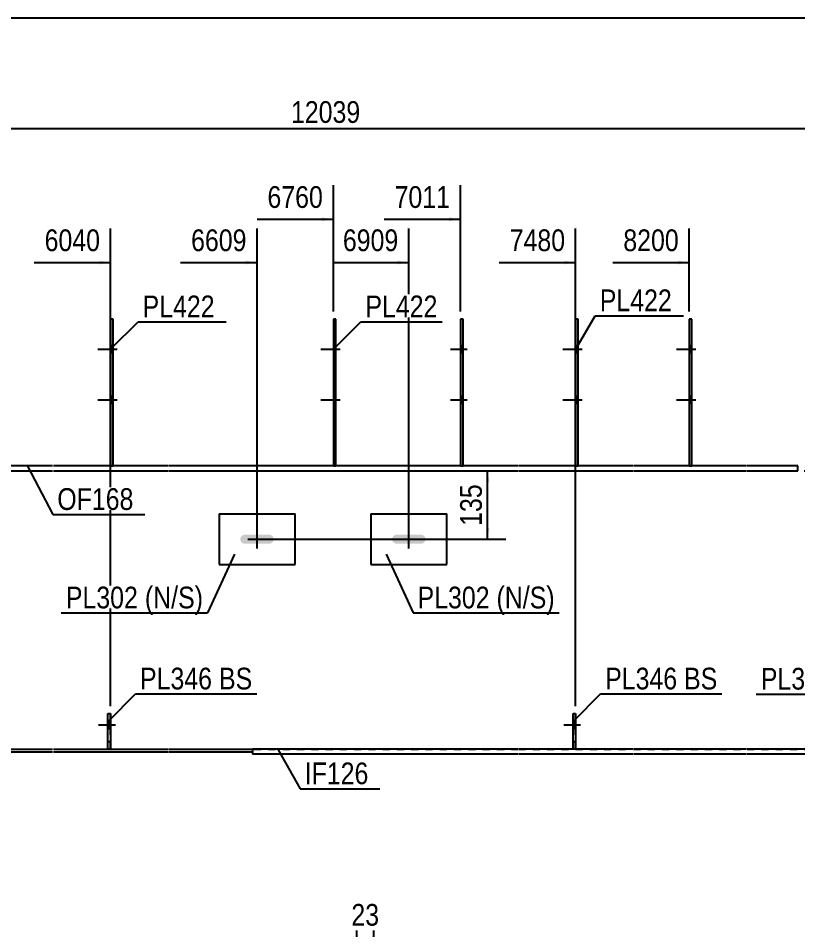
# Model space of a CAD drawing. Header units: millimetres. Extents: x -28 to 375, y -199 to 78.
# Drawn here: x 133.1 to 235.8, y -42.1 to 78 of the extents above; entities that cross this region are included whole.
import ezdxf

# ---------------------------------------------------------------- set-up
doc = ezdxf.new("R2010")
doc.units = ezdxf.units.MM
doc.linetypes.add('DXK_LINE_DOT1', pattern=[1.8814, 0.9407, -0.9407])
doc.linetypes.add('DXK_LINE_DOT2', pattern=[3.9198, 1.9599, -1.9599])
doc.styles.add('Arial Narrow', font='ARIALN.TTF', dxfattribs={"height": 0.2})

# ---------------------------------------------------------------- blocks, each defined once
blk = doc.blocks.new('Unknown-623588090-1210')
at = {"color": 5, "linetype": 'Continuous'}
blk.add_line((374.82, 77.98), (-25.18, 77.98), dxfattribs=at)
blk = doc.blocks.new('Part-623588090-1601 - 1528')
at = {"color": 2, "linetype": 'Continuous'}
for p, q in [((97.95, -18.73), (97.95, -18.33)), ((97.95, -18.33), (109.19, -18.33)), ((109.19, -18.73), (97.95, -18.73)), ((109.29, -18.33), (124.16, -18.33)), ((124.16, -18.73), (109.29, -18.73)), ((124.26, -18.33), (137.59, -18.33)), ((137.59, -18.73), (124.26, -18.73)), ((137.69, -18.33), (152.76, -18.33)), ((152.76, -18.73), (137.69, -18.73)), ((152.86, -18.33), (163.95, -18.33)), ((163.95, -18.73), (152.86, -18.73)), ((163.95, -18.33), (163.95, -18.73))]:
    blk.add_line(p, q, dxfattribs=at)
blk = doc.blocks.new('Part-623588090-2082 - 1528')
at = {"color": 2, "linetype": 'Continuous'}
for p, q in [((191.68, 38.33), (191.34, 38.33)), ((191.34, 38.33), (191.34, 19)), ((191.68, 19), (191.68, 38.33))]:
    blk.add_line(p, q, dxfattribs=at)
at = {"color": 7, "linetype": 'DXK_LINE_DOT1'}
blk.add_line((191.34, 19), (191.68, 19), dxfattribs=at)
blk = doc.blocks.new('Part-623588090-1910 - 1528')
at = {"color": 2, "linetype": 'Continuous'}
for p, q in [((145.56, 38.33), (145.23, 38.33)), ((145.23, 38.33), (145.23, 19)), ((145.56, 19), (145.56, 38.33))]:
    blk.add_line(p, q, dxfattribs=at)
at = {"color": 7, "linetype": 'DXK_LINE_DOT1'}
blk.add_line((145.23, 19), (145.56, 19), dxfattribs=at)
blk = doc.blocks.new('Part-623588090-2057 - 1528')
at = {"color": 2, "linetype": 'Continuous'}
for p, q in [((144.89, -18.31), (144.89, -13.65)), ((144.89, -13.65), (145.23, -13.65)), ((145.23, -13.65), (145.23, -18.31)), ((145.23, -18.31), (144.89, -18.31))]:
    blk.add_line(p, q, dxfattribs=at)
blk = doc.blocks.new('Part-623588090-1579 - 1528')
at = {"color": 2, "linetype": 'Continuous'}
for p, q in [((130.93, 19), (130.93, 18.33)), ((137.59, 19), (130.93, 19)), ((130.93, 18.33), (137.59, 18.33)), ((152.76, 19), (137.69, 19)), ((137.69, 18.33), (152.76, 18.33)), ((198.88, 19), (152.86, 19)), ((152.86, 18.33), (198.88, 18.33)), ((214.04, 19), (198.98, 19)), ((198.98, 18.33), (214.04, 18.33)), ((229.01, 19), (214.14, 19)), ((214.14, 18.33), (229.01, 18.33)), ((235.78, 19), (229.11, 19)), ((229.11, 18.33), (235.78, 18.33))]:
    blk.add_line(p, q, dxfattribs=at)
at = {"color": 7, "linetype": 'DXK_LINE_DOT1'}
blk.add_line((235.78, 18.33), (235.78, 19), dxfattribs=at)
blk = doc.blocks.new('Part-623588090-1650 - 1528')
at = {"color": 2, "linetype": 'Continuous'}
blk.add_line((84.52, 18.33), (84.52, -18.33), dxfattribs=at)
at = {"color": 7, "linetype": 'DXK_LINE_DOT1'}
for p, q in [((84.52, 18.33), (91.18, 18.33)), ((91.28, 18.33), (109.19, 18.33)), ((109.29, 18.33), (124.16, 18.33)), ((124.26, 18.33), (137.59, 18.33)), ((137.69, 18.33), (152.76, 18.33)), ((152.86, 18.33), (198.88, 18.33)), ((198.98, 18.33), (214.04, 18.33)), ((214.14, 18.33), (229.01, 18.33)), ((229.11, 18.33), (242.44, 18.33)), ((242.54, 18.33), (254.77, 18.33)), ((254.77, 18.33), (254.77, -18.33)), ((84.52, -18.33), (91.18, -18.33)), ((91.28, -18.33), (109.19, -18.33)), ((109.29, -18.33), (124.16, -18.33)), ((124.26, -18.33), (137.59, -18.33)), ((137.69, -18.33), (152.76, -18.33)), ((152.86, -18.33), (198.88, -18.33)), ((198.98, -18.33), (214.04, -18.33)), ((214.14, -18.33), (229.01, -18.33)), ((229.11, -18.33), (242.44, -18.33)), ((242.54, -18.33), (254.77, -18.33))]:
    blk.add_line(p, q, dxfattribs=at)
blk = doc.blocks.new('Part-623588090-2072 - 1528')
at = {"color": 2, "linetype": 'Continuous'}
for p, q in [((174.93, 38.33), (174.59, 38.33)), ((174.59, 38.33), (174.59, 19)), ((174.93, 19), (174.93, 38.33))]:
    blk.add_line(p, q, dxfattribs=at)
at = {"color": 7, "linetype": 'DXK_LINE_DOT1'}
blk.add_line((174.59, 19), (174.93, 19), dxfattribs=at)
blk = doc.blocks.new('Part-623588090-2013 - 1528')
at = {"color": 2, "linetype": 'Continuous'}
for p, q in [((198.88, -18.33), (163.95, -18.33)), ((163.95, -18.33), (163.95, -19)), ((198.88, -19), (163.95, -19)), ((214.04, -18.33), (198.98, -18.33)), ((214.04, -19), (198.98, -19)), ((229.01, -18.33), (214.14, -18.33)), ((229.01, -19), (214.14, -19)), ((242.44, -18.33), (229.11, -18.33)), ((242.44, -19), (229.11, -19)), ((254.77, -18.33), (242.54, -18.33)), ((254.74, -19), (242.54, -19)), ((261.43, -19.47), (254.74, -19)), ((254.77, -18.33), (261.43, -18.8)), ((261.53, -20.7), (268.27, -21.17)), ((268.22, -21.83), (261.53, -21.37))]:
    blk.add_line(p, q, dxfattribs=at)
at = {"color": 7, "linetype": 'DXK_LINE_DOT1'}
blk.add_line((268.27, -21.17), (268.22, -21.83), dxfattribs=at)
blk = doc.blocks.new('Part-623588090-1851 - 1528')
at = {"color": 2, "linetype": 'Continuous'}
for p, q in [((179.53, 12.67), (189.53, 12.67)), ((179.53, 12.67), (179.53, 6)), ((189.53, 6), (189.53, 12.67)), ((179.53, 6), (189.53, 6))]:
    blk.add_line(p, q, dxfattribs=at)
blk = doc.blocks.new('Part-623588090-1856 - 1528')
at = {"color": 2, "linetype": 'Continuous'}
for p, q in [((159.53, 12.67), (169.53, 12.67)), ((159.53, 12.67), (159.53, 6)), ((169.53, 6), (169.53, 12.67)), ((159.53, 6), (169.53, 6))]:
    blk.add_line(p, q, dxfattribs=at)
blk = doc.blocks.new('Part-623588090-2087 - 1528')
at = {"color": 2, "linetype": 'Continuous'}
for p, q in [((206.84, 38.33), (206.51, 38.33)), ((206.51, 38.33), (206.51, 19)), ((206.84, 19), (206.84, 38.33))]:
    blk.add_line(p, q, dxfattribs=at)
at = {"color": 7, "linetype": 'DXK_LINE_DOT1'}
blk.add_line((206.51, 19), (206.84, 19), dxfattribs=at)
blk = doc.blocks.new('Bolt-623588090-2151 - 1528')
at = {"linetype": 'Continuous'}
blk.add_hatch(color=3, dxfattribs=at).paths.add_polyline_path([(166.55, 8.91), (166.68, 9.1), (166.73, 9.33), (166.68, 9.56), (166.55, 9.76), (166.35, 9.89), (166.13, 9.93), (162.93, 9.93), (162.7, 9.89), (162.5, 9.76), (162.37, 9.56), (162.33, 9.33), (162.37, 9.1), (162.5, 8.91), (162.7, 8.78), (162.93, 8.73), (166.13, 8.73), (166.35, 8.78)])
at = {"color": 3, "linetype": 'Continuous'}
for p, q in [((164.53, 8.13), (164.53, 10.53)), ((163.33, 9.33), (165.73, 9.33))]:
    blk.add_line(p, q, dxfattribs=at)
blk = doc.blocks.new('Part-623588090-1942 - 1528')
at = {"color": 2, "linetype": 'Continuous'}
for p, q in [((221.81, 38.33), (221.48, 38.33)), ((221.48, 38.33), (221.48, 19)), ((221.81, 19), (221.81, 38.33))]:
    blk.add_line(p, q, dxfattribs=at)
at = {"color": 7, "linetype": 'DXK_LINE_DOT1'}
blk.add_line((221.48, 19), (221.81, 19), dxfattribs=at)
blk = doc.blocks.new('Part-623588090-2035 - 1528')
at = {"color": 7, "linetype": 'DXK_LINE_DOT1'}
for p, q in [((144.89, -18.31), (144.89, -13.65)), ((144.89, -13.65), (145.23, -13.65)), ((145.23, -18.31), (145.23, -13.65)), ((144.89, -17.31), (145.23, -17.31)), ((145.23, -18.31), (144.89, -18.31))]:
    blk.add_line(p, q, dxfattribs=at)
blk = doc.blocks.new('Part-623588090-2092 - 1528')
at = {"color": 7, "linetype": 'DXK_LINE_DOT1'}
for p, q in [((206.18, -18.31), (206.18, -13.65)), ((206.18, -13.65), (206.51, -13.65)), ((206.51, -18.31), (206.51, -13.65)), ((206.18, -17.31), (206.51, -17.31)), ((206.51, -18.31), (206.18, -18.31))]:
    blk.add_line(p, q, dxfattribs=at)
blk = doc.blocks.new('Part-623588090-2097 - 1528')
at = {"color": 2, "linetype": 'Continuous'}
for p, q in [((206.18, -18.31), (206.18, -13.65)), ((206.18, -13.65), (206.51, -13.65)), ((206.51, -13.65), (206.51, -18.31)), ((206.51, -18.31), (206.18, -18.31))]:
    blk.add_line(p, q, dxfattribs=at)
blk = doc.blocks.new('Bolt-623588090-2150 - 1528')
at = {"linetype": 'Continuous'}
blk.add_hatch(color=3, dxfattribs=at).paths.add_polyline_path([(186.55, 8.91), (186.68, 9.1), (186.73, 9.33), (186.68, 9.56), (186.55, 9.76), (186.35, 9.89), (186.13, 9.93), (182.93, 9.93), (182.7, 9.89), (182.5, 9.76), (182.37, 9.56), (182.33, 9.33), (182.37, 9.1), (182.5, 8.91), (182.7, 8.78), (182.93, 8.73), (186.13, 8.73), (186.35, 8.78)])
at = {"color": 3, "linetype": 'Continuous'}
for p, q in [((184.53, 8.13), (184.53, 10.53)), ((183.33, 9.33), (185.73, 9.33))]:
    blk.add_line(p, q, dxfattribs=at)
blk = doc.blocks.new('Bolt-623588090-2240 - 1528')
at = {"linetype": 'Continuous'}
blk.add_hatch(color=3, dxfattribs=at).paths.add_polyline_path([(206.51, -15.65), (206.51, -14.71), (206.18, -14.71), (206.18, -15.65)])
at = {"color": 3, "linetype": 'Continuous'}
for p, q in [((207.14, -15.18), (204.94, -15.18)), ((206.51, -14.71), (206.18, -14.71)), ((206.51, -15.65), (206.18, -15.65))]:
    blk.add_line(p, q, dxfattribs=at)
blk = doc.blocks.new('Bolt-623588090-2241 - 1528')
at = {"color": 3, "linetype": 'DXK_LINE_DOT2'}
for p, q in [((207.14, -15.18), (204.94, -15.18)), ((206.51, -14.71), (206.18, -14.71)), ((206.51, -15.65), (206.18, -15.65))]:
    blk.add_line(p, q, dxfattribs=at)
blk = doc.blocks.new('Bolt-623588090-2242 - 1528')
at = {"linetype": 'Continuous'}
for points in [[(206.84, 33.87), (206.84, 34.8), (206.51, 34.8), (206.51, 33.87)], [(206.84, 33.87), (206.84, 34.8), (206.51, 34.8), (206.51, 33.87)], [(206.84, 27.2), (206.84, 28.13), (206.51, 28.13), (206.51, 27.2)], [(206.84, 27.2), (206.84, 28.13), (206.51, 28.13), (206.51, 27.2)]]:
    blk.add_hatch(color=3, dxfattribs=at).paths.add_polyline_path(points)
at = {"color": 3, "linetype": 'Continuous'}
for p, q in [((207.38, 34.33), (204.84, 34.33)), ((207.38, 34.33), (204.84, 34.33)), ((206.84, 34.8), (206.51, 34.8)), ((206.84, 34.8), (206.51, 34.8)), ((206.84, 33.87), (206.51, 33.87)), ((206.84, 33.87), (206.51, 33.87)), ((207.38, 27.67), (204.84, 27.67)), ((207.38, 27.67), (204.84, 27.67)), ((206.84, 28.13), (206.51, 28.13)), ((206.84, 28.13), (206.51, 28.13)), ((206.84, 27.2), (206.51, 27.2)), ((206.84, 27.2), (206.51, 27.2))]:
    blk.add_line(p, q, dxfattribs=at)
blk = doc.blocks.new('Bolt-623588090-2243 - 1528')
at = {"linetype": 'Continuous'}
for points in [[(191.68, 33.87), (191.68, 34.8), (191.34, 34.8), (191.34, 33.87)], [(191.68, 33.87), (191.68, 34.8), (191.34, 34.8), (191.34, 33.87)], [(191.68, 27.2), (191.68, 28.13), (191.34, 28.13), (191.34, 27.2)], [(191.68, 27.2), (191.68, 28.13), (191.34, 28.13), (191.34, 27.2)]]:
    blk.add_hatch(color=3, dxfattribs=at).paths.add_polyline_path(points)
at = {"color": 3, "linetype": 'Continuous'}
for p, q in [((192.21, 34.33), (190.01, 34.33)), ((192.21, 34.33), (190.01, 34.33)), ((191.68, 34.8), (191.34, 34.8)), ((191.68, 34.8), (191.34, 34.8)), ((191.68, 33.87), (191.34, 33.87)), ((191.68, 33.87), (191.34, 33.87)), ((192.21, 27.67), (190.01, 27.67)), ((192.21, 27.67), (190.01, 27.67)), ((191.68, 28.13), (191.34, 28.13)), ((191.68, 28.13), (191.34, 28.13)), ((191.68, 27.2), (191.34, 27.2)), ((191.68, 27.2), (191.34, 27.2))]:
    blk.add_line(p, q, dxfattribs=at)
blk = doc.blocks.new('Bolt-623588090-2245 - 1528')
at = {"linetype": 'Continuous'}
for points in [[(174.93, 33.87), (174.93, 34.8), (174.59, 34.8), (174.59, 33.87)], [(174.93, 33.87), (174.93, 34.8), (174.59, 34.8), (174.59, 33.87)], [(174.93, 27.2), (174.93, 28.13), (174.59, 28.13), (174.59, 27.2)], [(174.93, 27.2), (174.93, 28.13), (174.59, 28.13), (174.59, 27.2)]]:
    blk.add_hatch(color=3, dxfattribs=at).paths.add_polyline_path(points)
at = {"color": 3, "linetype": 'Continuous'}
for p, q in [((175.46, 34.33), (172.93, 34.33)), ((175.46, 34.33), (172.93, 34.33)), ((174.93, 34.8), (174.59, 34.8)), ((174.93, 34.8), (174.59, 34.8)), ((174.93, 33.87), (174.59, 33.87)), ((174.93, 33.87), (174.59, 33.87)), ((175.46, 27.67), (172.93, 27.67)), ((175.46, 27.67), (172.93, 27.67)), ((174.93, 28.13), (174.59, 28.13)), ((174.93, 28.13), (174.59, 28.13)), ((174.93, 27.2), (174.59, 27.2)), ((174.93, 27.2), (174.59, 27.2))]:
    blk.add_line(p, q, dxfattribs=at)
blk = doc.blocks.new('Bolt-623588090-2248 - 1528')
at = {"linetype": 'Continuous'}
blk.add_hatch(color=3, dxfattribs=at).paths.add_polyline_path([(145.23, -15.65), (145.23, -14.71), (144.89, -14.71), (144.89, -15.65)])
at = {"color": 3, "linetype": 'Continuous'}
for p, q in [((145.86, -15.18), (143.66, -15.18)), ((145.23, -14.71), (144.89, -14.71)), ((145.23, -15.65), (144.89, -15.65))]:
    blk.add_line(p, q, dxfattribs=at)
blk = doc.blocks.new('Bolt-623588090-2249 - 1528')
at = {"color": 3, "linetype": 'DXK_LINE_DOT2'}
for p, q in [((145.86, -15.18), (143.66, -15.18)), ((145.23, -14.71), (144.89, -14.71)), ((145.23, -15.65), (144.89, -15.65))]:
    blk.add_line(p, q, dxfattribs=at)
blk = doc.blocks.new('Bolt-623588090-2253 - 1528')
at = {"linetype": 'Continuous'}
for points in [[(221.81, 33.87), (221.81, 34.8), (221.48, 34.8), (221.48, 33.87)], [(221.81, 33.87), (221.81, 34.8), (221.48, 34.8), (221.48, 33.87)], [(221.81, 27.2), (221.81, 28.13), (221.48, 28.13), (221.48, 27.2)], [(221.81, 27.2), (221.81, 28.13), (221.48, 28.13), (221.48, 27.2)]]:
    blk.add_hatch(color=3, dxfattribs=at).paths.add_polyline_path(points)
at = {"color": 3, "linetype": 'Continuous'}
for p, q in [((222.34, 34.33), (219.81, 34.33)), ((222.34, 34.33), (219.81, 34.33)), ((221.81, 34.8), (221.48, 34.8)), ((221.81, 34.8), (221.48, 34.8)), ((221.81, 33.87), (221.48, 33.87)), ((221.81, 33.87), (221.48, 33.87)), ((222.34, 27.67), (219.81, 27.67)), ((222.34, 27.67), (219.81, 27.67)), ((221.81, 28.13), (221.48, 28.13)), ((221.81, 28.13), (221.48, 28.13)), ((221.81, 27.2), (221.48, 27.2)), ((221.81, 27.2), (221.48, 27.2))]:
    blk.add_line(p, q, dxfattribs=at)
blk = doc.blocks.new('Bolt-623588090-2256 - 1528')
at = {"linetype": 'Continuous'}
for points in [[(145.56, 33.87), (145.56, 34.8), (145.23, 34.8), (145.23, 33.87)], [(145.56, 33.87), (145.56, 34.8), (145.23, 34.8), (145.23, 33.87)], [(145.56, 27.2), (145.56, 28.13), (145.23, 28.13), (145.23, 27.2)], [(145.56, 27.2), (145.56, 28.13), (145.23, 28.13), (145.23, 27.2)]]:
    blk.add_hatch(color=3, dxfattribs=at).paths.add_polyline_path(points)
at = {"color": 3, "linetype": 'Continuous'}
for p, q in [((146.09, 34.33), (143.56, 34.33)), ((146.09, 34.33), (143.56, 34.33)), ((145.56, 34.8), (145.23, 34.8)), ((145.56, 34.8), (145.23, 34.8)), ((145.56, 33.87), (145.23, 33.87)), ((145.56, 33.87), (145.23, 33.87)), ((146.09, 27.67), (143.56, 27.67)), ((146.09, 27.67), (143.56, 27.67)), ((145.56, 28.13), (145.23, 28.13)), ((145.56, 28.13), (145.23, 28.13)), ((145.56, 27.2), (145.23, 27.2)), ((145.56, 27.2), (145.23, 27.2))]:
    blk.add_line(p, q, dxfattribs=at)
blk = doc.blocks.new('StraightDimension-623588090-6205 - 1528')
at = {"linetype": 'Continuous'}
blk.add_hatch(color=7, dxfattribs=at).paths.add_polyline_path([(173.09, 51.74), (174.59, 51.49), (173.09, 51.24)])
at = {"color": 7, "linetype": 'Continuous'}
for p, q in [((174.59, 39.33), (174.59, 55.99)), ((164.53, 51.49), (174.59, 51.49))]:
    blk.add_line(p, q, dxfattribs=at)
at = {"color": 0}
blk.add_wipeout([(173.82, 52.39), (173.82, 56.59), (165.3, 56.59), (165.3, 52.39)], dxfattribs=at)
at = {"color": 3, "style": 'Arial Narrow'}
blk.add_text('6760', height=2.863, dxfattribs=at).set_placement((165.9, 52.99))
blk = doc.blocks.new('StraightDimension-623588090-2586 - 1528')
at = {"linetype": 'Continuous'}
for points in [[(194.65, 16.83), (194.9, 18.33), (195.15, 16.83)], [(195.15, 10.83), (194.9, 9.33), (194.65, 10.83)]]:
    blk.add_hatch(color=7, dxfattribs=at).paths.add_polyline_path(points)
at = {"color": 7, "linetype": 'Continuous'}
for p, q in [((190.65, 18.33), (197.3, 18.33)), ((194.9, 9.33), (194.9, 18.33)), ((165.53, 9.33), (197.3, 9.33))]:
    blk.add_line(p, q, dxfattribs=at)
at = {"color": 0}
blk.add_wipeout([(194.75, 17.18), (190.55, 17.18), (190.55, 10.49), (194.75, 10.49)], dxfattribs=at)
at = {"color": 3, "style": 'Arial Narrow'}
blk.add_text('135', height=2.863, rotation=90.0002, dxfattribs=at).set_placement((194.15, 11.09))
blk = doc.blocks.new('StraightDimension-623588090-2907 - 1528')
at = {"color": 7, "linetype": 'Continuous'}
blk.add_line((-1.33, 63.44), (348.48, 63.44), dxfattribs=at)
at = {"color": 0}
blk.add_wipeout([(178.74, 63.59), (178.74, 67.79), (168.4, 67.79), (168.4, 63.59)], dxfattribs=at)
at = {"color": 3, "style": 'Arial Narrow'}
blk.add_text('12039', height=2.863, dxfattribs=at).set_placement((169, 64.19))
blk = doc.blocks.new('StraightDimension-623588090-6201 - 1528')
at = {"linetype": 'Continuous'}
blk.add_hatch(color=7, dxfattribs=at).paths.add_polyline_path([(219.98, 46.04), (221.48, 45.79), (219.98, 45.54)])
at = {"color": 7, "linetype": 'Continuous'}
for p, q in [((221.48, 39.33), (221.48, 50.29)), ((211.41, 45.79), (221.48, 45.79))]:
    blk.add_line(p, q, dxfattribs=at)
at = {"color": 0}
blk.add_wipeout([(220.7, 46.69), (220.7, 50.89), (212.19, 50.89), (212.19, 46.69)], dxfattribs=at)
at = {"color": 3, "style": 'Arial Narrow'}
blk.add_text('8200', height=2.863, dxfattribs=at).set_placement((212.79, 47.29))
blk = doc.blocks.new('StraightDimension-623588090-6202 - 1528')
at = {"linetype": 'Continuous'}
blk.add_hatch(color=7, dxfattribs=at).paths.add_polyline_path([(205.01, 46.04), (206.51, 45.79), (205.01, 45.54)])
at = {"color": 7, "linetype": 'Continuous'}
for p, q in [((206.51, -12.65), (206.51, 50.29)), ((196.45, 45.79), (206.51, 45.79))]:
    blk.add_line(p, q, dxfattribs=at)
at = {"color": 0}
blk.add_wipeout([(205.73, 46.69), (205.73, 50.89), (197.22, 50.89), (197.22, 46.69)], dxfattribs=at)
at = {"color": 3, "style": 'Arial Narrow'}
blk.add_text('7480', height=2.863, dxfattribs=at).set_placement((197.82, 47.29))
blk = doc.blocks.new('StraightDimension-623588090-6203 - 1528')
at = {"linetype": 'Continuous'}
blk.add_hatch(color=7, dxfattribs=at).paths.add_polyline_path([(189.84, 51.74), (191.34, 51.49), (189.84, 51.24)])
at = {"color": 7, "linetype": 'Continuous'}
for p, q in [((191.34, 39.33), (191.34, 55.99)), ((181.28, 51.49), (191.34, 51.49))]:
    blk.add_line(p, q, dxfattribs=at)
at = {"color": 0}
blk.add_wipeout([(190.57, 52.39), (190.57, 56.59), (182.05, 56.59), (182.05, 52.39)], dxfattribs=at)
at = {"color": 3, "style": 'Arial Narrow'}
blk.add_text('7011', height=2.863, dxfattribs=at).set_placement((182.65, 52.99))
blk = doc.blocks.new('StraightDimension-623588090-6204 - 1528')
at = {"linetype": 'Continuous'}
blk.add_hatch(color=7, dxfattribs=at).paths.add_polyline_path([(183.03, 46.04), (184.53, 45.79), (183.03, 45.54)])
at = {"color": 7, "linetype": 'Continuous'}
for p, q in [((184.53, 10.33), (184.53, 50.29)), ((174.46, 45.79), (184.53, 45.79))]:
    blk.add_line(p, q, dxfattribs=at)
at = {"color": 0}
blk.add_wipeout([(183.75, 46.69), (183.75, 50.89), (175.24, 50.89), (175.24, 46.69)], dxfattribs=at)
at = {"color": 3, "style": 'Arial Narrow'}
blk.add_text('6909', height=2.863, dxfattribs=at).set_placement((175.84, 47.29))
blk = doc.blocks.new('StraightDimension-623588090-6206 - 1528')
at = {"linetype": 'Continuous'}
blk.add_hatch(color=7, dxfattribs=at).paths.add_polyline_path([(163.03, 46.04), (164.53, 45.79), (163.03, 45.54)])
at = {"color": 7, "linetype": 'Continuous'}
for p, q in [((164.53, 10.33), (164.53, 50.29)), ((154.46, 45.79), (164.53, 45.79))]:
    blk.add_line(p, q, dxfattribs=at)
at = {"color": 0}
blk.add_wipeout([(163.75, 46.69), (163.75, 50.89), (155.24, 50.89), (155.24, 46.69)], dxfattribs=at)
at = {"color": 3, "style": 'Arial Narrow'}
blk.add_text('6609', height=2.863, dxfattribs=at).set_placement((155.84, 47.29))
blk = doc.blocks.new('StraightDimension-623588090-6207 - 1528')
at = {"linetype": 'Continuous'}
blk.add_hatch(color=7, dxfattribs=at).paths.add_polyline_path([(143.73, 46.04), (145.23, 45.79), (143.73, 45.54)])
at = {"color": 7, "linetype": 'Continuous'}
for p, q in [((145.23, -12.65), (145.23, 50.29)), ((135.16, 45.79), (145.23, 45.79))]:
    blk.add_line(p, q, dxfattribs=at)
at = {"color": 0}
blk.add_wipeout([(144.45, 46.69), (144.45, 50.89), (135.94, 50.89), (135.94, 46.69)], dxfattribs=at)
at = {"color": 3, "style": 'Arial Narrow'}
blk.add_text('6040', height=2.863, dxfattribs=at).set_placement((136.54, 47.29))
blk = doc.blocks.new('StraightDimension-623588090-8211 - 1229')
at = {"linetype": 'Continuous'}
for points in [[(176.17, -46.29), (177.67, -46.54), (176.17, -46.79)], [(181.42, -46.79), (179.92, -46.54), (181.42, -46.29)]]:
    blk.add_hatch(color=7, dxfattribs=at).paths.add_polyline_path(points)
at = {"color": 7, "linetype": 'Continuous'}
for p, q in [((177.67, -81.2), (177.67, -40.09)), ((179.92, -57.2), (179.92, -40.09)), ((177.67, -46.54), (179.92, -46.54))]:
    blk.add_line(p, q, dxfattribs=at)
at = {"color": 0}
blk.add_wipeout([(181.22, -42.19), (181.22, -37.99), (176.36, -37.99), (176.36, -42.19)], dxfattribs=at)
at = {"color": 3, "style": 'Arial Narrow'}
blk.add_text('23', height=2.863, dxfattribs=at).set_placement((176.96, -41.59))
blk = doc.blocks.new('MarkSet-623588090-7363 - 1528')
at = {"color": 0}
for points in [[(240.41, -10.48), (240.41, -7.48), (230.91, -7.48), (230.91, -10.48)], [(245.69, -10.48), (245.69, -7.48), (241.31, -7.48), (241.31, -10.48)]]:
    blk.add_wipeout(points, dxfattribs=at)
for points in [[(240.41, -10.48), (240.41, -7.48), (230.91, -7.48), (230.91, -10.48)], [(245.69, -10.48), (245.69, -7.48), (241.31, -7.48), (241.31, -10.48)]]:
    blk.add_wipeout(points, dxfattribs=at)
at = {"color": 7, "linetype": 'Continuous'}
for p in [(230.31, -11.08), (249.83, -14.62)]:
    blk.add_line(p, (246.29, -11.08), dxfattribs=at)
at = {"color": 3, "style": 'Arial Narrow'}
for s, p in [('PL346', (230.91, -10.48)), ('BS', (241.31, -10.48))]:
    blk.add_text(s, height=2.863, dxfattribs=at).set_placement(p)
blk = doc.blocks.new('Mark-623588090-1575 - 1528')
at = {"color": 0}
blk.add_wipeout([(148.26, 13.19), (148.26, 16.19), (138.21, 16.19), (138.21, 13.19)], dxfattribs=at)
blk.add_wipeout([(148.26, 13.19), (148.26, 16.19), (138.21, 16.19), (138.21, 13.19)], dxfattribs=at)
at = {"color": 7, "linetype": 'Continuous'}
for p, q in [((134.27, 18.96), (137.61, 12.59)), ((137.61, 12.59), (149.76, 12.59))]:
    blk.add_line(p, q, dxfattribs=at)
at = {"color": 3, "style": 'Arial Narrow'}
blk.add_text('OF168', height=2.863, dxfattribs=at).set_placement((138.21, 13.19))
blk = doc.blocks.new('Mark-623588090-1906 - 1528')
at = {"color": 0}
blk.add_wipeout([(158.95, 38.58), (158.95, 41.58), (149.45, 41.58), (149.45, 38.58)], dxfattribs=at)
blk.add_wipeout([(158.95, 38.58), (158.95, 41.58), (149.45, 41.58), (149.45, 38.58)], dxfattribs=at)
at = {"color": 7, "linetype": 'Continuous'}
for p, q in [((145.31, 34.45), (148.85, 37.98)), ((148.85, 37.98), (160.45, 37.98))]:
    blk.add_line(p, q, dxfattribs=at)
at = {"color": 3, "style": 'Arial Narrow'}
blk.add_text('PL422', height=2.863, dxfattribs=at).set_placement((149.45, 38.58))
blk = doc.blocks.new('Mark-623588090-1847 - 1528')
at = {"color": 0}
for points in [[(195.18, 0.22), (195.18, 3.22), (185.68, 3.22), (185.68, 0.22)], [(203.75, 0.22), (203.75, 3.22), (196.08, 3.22), (196.08, 0.22)]]:
    blk.add_wipeout(points, dxfattribs=at)
for points in [[(195.18, 0.22), (195.18, 3.22), (185.68, 3.22), (185.68, 0.22)], [(203.75, 0.22), (203.75, 3.22), (196.08, 3.22), (196.08, 0.22)]]:
    blk.add_wipeout(points, dxfattribs=at)
at = {"color": 7, "linetype": 'Continuous'}
for p, q in [((181.54, 7.35), (185.08, -0.38)), ((185.08, -0.38), (204.35, -0.38))]:
    blk.add_line(p, q, dxfattribs=at)
at = {"color": 3, "style": 'Arial Narrow'}
for s, p in [('PL302', (185.68, 0.22)), ('(N/', (196.08, 0.22)), ('S)', (200.46, 0.22))]:
    blk.add_text(s, height=2.863, dxfattribs=at).set_placement(p)
blk = doc.blocks.new('Mark-623588090-1852 - 1528')
at = {"color": 0}
for points in [[(148.85, 0.22), (148.85, 3.22), (139.34, 3.22), (139.34, 0.22)], [(157.41, 0.22), (157.41, 3.22), (149.75, 3.22), (149.75, 0.22)]]:
    blk.add_wipeout(points, dxfattribs=at)
for points in [[(148.85, 0.22), (148.85, 3.22), (139.34, 3.22), (139.34, 0.22)], [(157.41, 0.22), (157.41, 3.22), (149.75, 3.22), (149.75, 0.22)]]:
    blk.add_wipeout(points, dxfattribs=at)
at = {"color": 7, "linetype": 'Continuous'}
for p in [(161.54, 7.35), (138.74, -0.38)]:
    blk.add_line(p, (158.01, -0.38), dxfattribs=at)
at = {"color": 3, "style": 'Arial Narrow'}
for s, p in [('PL302', (139.34, 0.22)), ('(N/', (149.75, 0.22)), ('S)', (154.13, 0.22))]:
    blk.add_text(s, height=2.863, dxfattribs=at).set_placement(p)
blk = doc.blocks.new('MarkSet-623588090-2948 - 1528')
at = {"color": 0}
for points in [[(158.62, -10.46), (158.62, -7.46), (149.11, -7.46), (149.11, -10.46)], [(163.9, -10.46), (163.9, -7.46), (159.52, -7.46), (159.52, -10.46)]]:
    blk.add_wipeout(points, dxfattribs=at)
for points in [[(158.62, -10.46), (158.62, -7.46), (149.11, -7.46), (149.11, -10.46)], [(163.9, -10.46), (163.9, -7.46), (159.52, -7.46), (159.52, -10.46)]]:
    blk.add_wipeout(points, dxfattribs=at)
at = {"color": 7, "linetype": 'Continuous'}
for p, q in [((144.98, -14.6), (148.51, -11.06)), ((148.51, -11.06), (164.5, -11.06))]:
    blk.add_line(p, q, dxfattribs=at)
at = {"color": 3, "style": 'Arial Narrow'}
for s, p in [('PL346', (149.11, -10.46)), ('BS', (159.52, -10.46))]:
    blk.add_text(s, height=2.863, dxfattribs=at).set_placement(p)
blk = doc.blocks.new('Mark-623588090-2009 - 1528')
at = {"color": 0}
blk.add_wipeout([(179.21, -22.95), (179.21, -19.95), (170.81, -19.95), (170.81, -22.95)], dxfattribs=at)
blk.add_wipeout([(179.21, -22.95), (179.21, -19.95), (170.81, -19.95), (170.81, -22.95)], dxfattribs=at)
at = {"color": 7, "linetype": 'Continuous'}
for p, q in [((167.3, -18.44), (170.21, -23.55)), ((170.21, -23.55), (180.71, -23.55))]:
    blk.add_line(p, q, dxfattribs=at)
at = {"color": 3, "style": 'Arial Narrow'}
blk.add_text('IF126', height=2.863, dxfattribs=at).set_placement((170.81, -22.95))
blk = doc.blocks.new('Mark-623588090-2083 - 1528')
at = {"color": 0}
blk.add_wipeout([(219.2, 39.38), (219.2, 42.38), (209.69, 42.38), (209.69, 39.38)], dxfattribs=at)
blk.add_wipeout([(219.2, 39.38), (219.2, 42.38), (209.69, 42.38), (209.69, 39.38)], dxfattribs=at)
at = {"color": 7, "linetype": 'Continuous'}
for p, q in [((206.59, 34.45), (209.09, 38.78)), ((209.09, 38.78), (220.7, 38.78))]:
    blk.add_line(p, q, dxfattribs=at)
at = {"color": 3, "style": 'Arial Narrow'}
blk.add_text('PL422', height=2.863, dxfattribs=at).set_placement((209.69, 39.38))
blk = doc.blocks.new('MarkSet-623588090-2942 - 1528')
at = {"color": 0}
for points in [[(219.9, -10.46), (219.9, -7.46), (210.4, -7.46), (210.4, -10.46)], [(225.18, -10.46), (225.18, -7.46), (220.8, -7.46), (220.8, -10.46)]]:
    blk.add_wipeout(points, dxfattribs=at)
for points in [[(219.9, -10.46), (219.9, -7.46), (210.4, -7.46), (210.4, -10.46)], [(225.18, -10.46), (225.18, -7.46), (220.8, -7.46), (220.8, -10.46)]]:
    blk.add_wipeout(points, dxfattribs=at)
at = {"color": 7, "linetype": 'Continuous'}
for p, q in [((206.26, -14.6), (209.8, -11.06)), ((209.8, -11.06), (225.78, -11.06))]:
    blk.add_line(p, q, dxfattribs=at)
at = {"color": 3, "style": 'Arial Narrow'}
for s, p in [('PL346', (210.4, -10.46)), ('BS', (220.8, -10.46))]:
    blk.add_text(s, height=2.863, dxfattribs=at).set_placement(p)
blk = doc.blocks.new('MarkSet-623588090-3016 - 1528')
at = {"color": 0}
blk.add_wipeout([(188.32, 38.58), (188.32, 41.58), (178.81, 41.58), (178.81, 38.58)], dxfattribs=at)
blk.add_wipeout([(188.32, 38.58), (188.32, 41.58), (178.81, 41.58), (178.81, 38.58)], dxfattribs=at)
at = {"color": 7, "linetype": 'Continuous'}
for p, q in [((174.68, 34.45), (178.21, 37.98)), ((178.21, 37.98), (188.92, 37.98))]:
    blk.add_line(p, q, dxfattribs=at)
at = {"color": 3, "style": 'Arial Narrow'}
blk.add_text('PL422', height=2.863, dxfattribs=at).set_placement((178.81, 38.58))

msp = doc.modelspace()

# ---------------------------------------------------------------- block references
for name in ['Unknown-623588090-1210', 'Part-623588090-1910 - 1528', 'Part-623588090-2072 - 1528', 'Part-623588090-2082 - 1528', 'Part-623588090-2087 - 1528', 'Part-623588090-1942 - 1528', 'Bolt-623588090-2256 - 1528', 'Bolt-623588090-2245 - 1528', 'Bolt-623588090-2243 - 1528', 'Bolt-623588090-2242 - 1528', 'Bolt-623588090-2253 - 1528', 'Part-623588090-1650 - 1528', 'Part-623588090-1579 - 1528', 'Part-623588090-1856 - 1528', 'Part-623588090-1851 - 1528', 'Bolt-623588090-2151 - 1528', 'Bolt-623588090-2150 - 1528', 'Part-623588090-2057 - 1528', 'Part-623588090-2035 - 1528', 'Part-623588090-2092 - 1528', 'Part-623588090-2097 - 1528', 'Bolt-623588090-2248 - 1528', 'Bolt-623588090-2249 - 1528', 'Bolt-623588090-2240 - 1528', 'Bolt-623588090-2241 - 1528', 'Part-623588090-1601 - 1528', 'Part-623588090-2013 - 1528']:
    msp.add_blockref(name, (0, 0))

# ---------------------------------------------------------------- next in the draw order: block references
for name in ['StraightDimension-623588090-6205 - 1528', 'StraightDimension-623588090-2586 - 1528', 'MarkSet-623588090-7363 - 1528', 'Mark-623588090-2009 - 1528', 'StraightDimension-623588090-8211 - 1229']:
    msp.add_blockref(name, (0, 0))

# ---------------------------------------------------------------- next in the draw order: block references
msp.add_blockref('StraightDimension-623588090-2907 - 1528', (0, 0))

# ---------------------------------------------------------------- next in the draw order: block references
for name in ['StraightDimension-623588090-6203 - 1528', 'StraightDimension-623588090-6207 - 1528', 'StraightDimension-623588090-6206 - 1528', 'StraightDimension-623588090-6202 - 1528', 'StraightDimension-623588090-6201 - 1528']:
    msp.add_blockref(name, (0, 0))

# ---------------------------------------------------------------- next in the draw order: block references
for name in ['StraightDimension-623588090-6204 - 1528', 'Mark-623588090-2083 - 1528', 'Mark-623588090-1906 - 1528', 'Mark-623588090-1575 - 1528', 'Mark-623588090-1852 - 1528', 'Mark-623588090-1847 - 1528', 'MarkSet-623588090-2948 - 1528', 'MarkSet-623588090-2942 - 1528']:
    msp.add_blockref(name, (0, 0))

# ---------------------------------------------------------------- next in the draw order: block references
msp.add_blockref('MarkSet-623588090-3016 - 1528', (0, 0))

doc.saveas('drawing.dxf')
